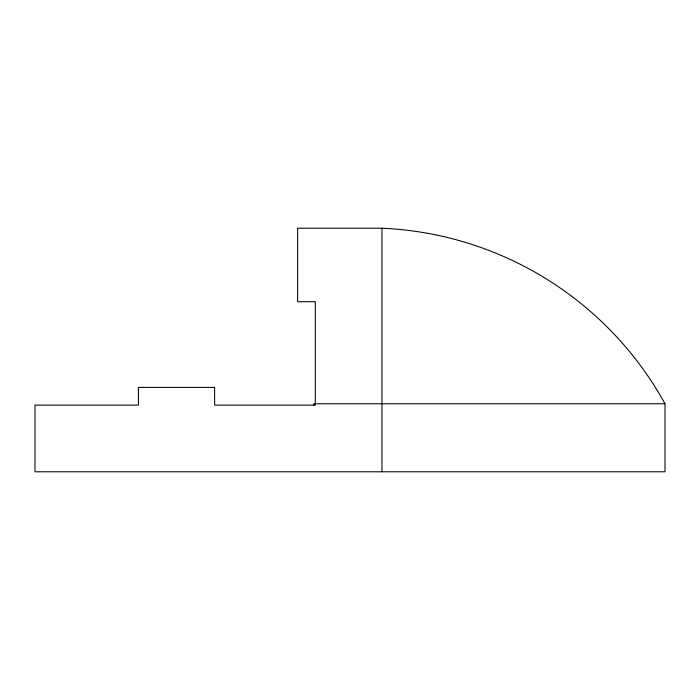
<?xml version="1.0" encoding="UTF-8"?>
<svg xmlns="http://www.w3.org/2000/svg" width="700" height="700" viewBox="0 0 700 700"><rect width="100%" height="100%" fill="white"/><g stroke="black" fill="none" stroke-linecap="round" stroke-linejoin="round"><path stroke-width="1.05" d="M381.973 228.218L297.614 228.218L297.614 301.691L315.306 301.691L315.306 405.108L214.611 405.108L214.611 387.415L138.416 387.415L138.416 405.108L35 405.108L35 471.782L665 471.782L665 403.751A340.183 340.183 0 0 0 381.973 228.218L381.973 471.782M665 403.751L313.941 403.751L313.941 405.108"/></g></svg>
